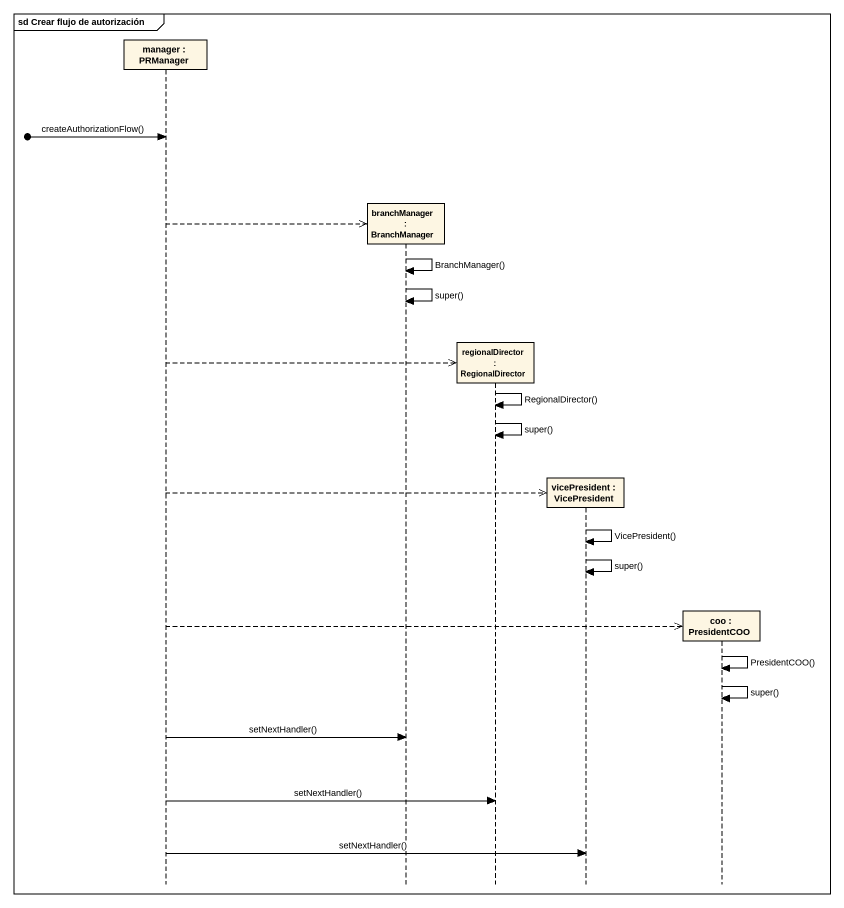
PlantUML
@startuml
mainframe sd Crear flujo de autorización
hide footbox
participant "manager : PRManager" as manager
participant "branchManager : BranchManager" as branchManager
participant "regionalDirector : RegionalDirector" as regionalDirector
participant "vicePresident : VicePresident" as vicePresident
participant "coo : PresidentCOO" as coo

[o-> manager : createAuthorizationFlow()
manager -->> branchManager **
branchManager -> branchManager : BranchManager()
branchManager -> branchManager : super()
manager -->> regionalDirector **
regionalDirector -> regionalDirector : RegionalDirector()
regionalDirector -> regionalDirector : super()
manager -->> vicePresident **
vicePresident -> vicePresident : VicePresident()
vicePresident -> vicePresident : super()
manager -->> coo **
coo -> coo : PresidentCOO()
coo -> coo : super()
manager -> branchManager : setNextHandler()
manager -> regionalDirector : setNextHandler()
manager -> vicePresident : setNextHandler()
@enduml
